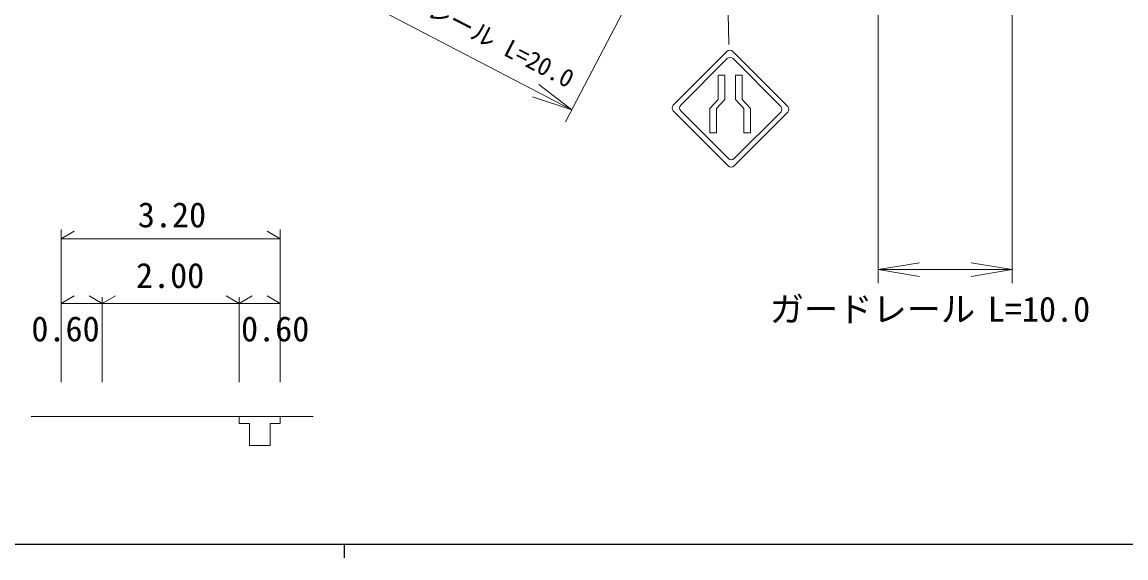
# Model space of a CAD drawing. Units: millimetres, scale not verified. Extents: x 40000 to 680000, y 20000 to 380000.
# Drawn here: x 144472 to 225080, y 204000 to 243129 of the extents above; entities that cross this region are included whole.
import ezdxf
from ezdxf.enums import TextEntityAlignment as Align

# ---------------------------------------------------------------- set-up
doc = ezdxf.new("R2010")
doc.units = ezdxf.units.MM
doc.header["$LTSCALE"] = 1000
doc.layers.add('M-BGD', color=7, linetype='Continuous', lineweight=13)
doc.layers.add('M-TTL-BAND', color=7, linetype='Continuous', lineweight=25)
doc.styles.add('ＭＳ ゴシック', font='')
doc.styles.get('ＭＳ ゴシック').set_extended_font_data('MS Gothic')

# ---------------------------------------------------------------- blocks, each defined once
blk = doc.blocks.new('open_arrow')
at = {"color": 0, "linetype": 'Continuous', "lineweight": -2}
blk.add_lwpolyline([(7.5, 1.25), (0, 0), (7.5, -1.25)], dxfattribs=at)

msp = doc.modelspace()

# ---------------------------------------------------------------- linework, layer by layer
at = {"layer": 'M-BGD'}
for p, q in [((195255, 274940), (196088, 241486)), ((203571, 273045), (184163, 235843)), ((206995, 271488), (206995, 224059)), ((216768, 269320), (216768, 224059)), ((167583, 245621), (184626, 236730)), ((192024, 237071), (195941, 240988)), ((192570, 237062), (195966, 240458)), ((196365, 240988), (200380, 236973)), ((196390, 240458), (199873, 236976)), ((195310, 239250), (195310, 237482)), ((195793, 239250), (195310, 239250)), ((195793, 237482), (195793, 239250)), ((196563, 239250), (197046, 239250)), ((196563, 237482), (196563, 239250)), ((197046, 239250), (197046, 237482)), ((194688, 236819), (195310, 237482)), ((195172, 236819), (195793, 237482)), ((197185, 236819), (196563, 237482)), ((197668, 236819), (197046, 237482)), ((196039, 232632), (192024, 236647)), ((196053, 233156), (192570, 236638)), ((194688, 236819), (194688, 235051)), ((195172, 235051), (195172, 236819)), ((200380, 236548), (196463, 232632)), ((199873, 236551), (196477, 233156)), ((197185, 235051), (197185, 236819)), ((197668, 236819), (197668, 235051)), ((194688, 235051), (195172, 235051)), ((197668, 235051), (197185, 235051)), ((147327, 227982), (147327, 216830)), ((147327, 227298), (148286, 227853)), ((163327, 227298), (162368, 227853)), ((163327, 227982), (163327, 216830)), ((147327, 227298), (163327, 227298)), ((216768, 225059), (206995, 225059)), ((147327, 222578), (148286, 223134)), ((147327, 222578), (163327, 222578)), ((150327, 222578), (149368, 223134)), ((150327, 222578), (151286, 223134)), ((150327, 223050), (150327, 216830)), ((160327, 222578), (159368, 223134)), ((160327, 222578), (161286, 223134)), ((160327, 223050), (160327, 216830)), ((163327, 222578), (162368, 223134)), ((147327, 214316), (145125, 214316)), ((147327, 214316), (163327, 214316)), ((160327, 214316), (160327, 213816)), ((160327, 213816), (161077, 213816)), ((161077, 213816), (161077, 212209)), ((162577, 213816), (163327, 213816)), ((162577, 213816), (162577, 212209)), ((163327, 214316), (163327, 213816)), ((163327, 214316), (165731, 214316)), ((162577, 212209), (161077, 212209))]:
    msp.add_line(p, q, dxfattribs=at)
for centre, start, end in [((196153, 240776), 45, 135), ((196178, 240246), 45, 135), ((192236, 236859), 135, 225), ((192782, 236850), 135, 225), ((199660, 236763), 315, 45), ((200168, 236761), 315, 45), ((196265, 233368), 225, 315), ((196251, 232844), 225, 315)]:
    msp.add_arc(centre, 300, start, end, dxfattribs=at)
at = {"layer": 'M-TTL-BAND'}
for p, q in [((40000, 205000), (579000, 205000)), ((168000, 205000), (168000, 204000))]:
    msp.add_line(p, q, dxfattribs=at)

# ---------------------------------------------------------------- block references
at = {"layer": 'M-BGD', "xscale": 400, "yscale": 400}
for p, rotation in [((184626, 236730), 152.4), ((216768, 225059), 180)]:
    msp.add_blockref('open_arrow', p, dxfattribs=dict(at, rotation=rotation))
msp.add_blockref('open_arrow', (206995, 225059), dxfattribs=at)

# ---------------------------------------------------------------- texts
at = {"layer": 'M-BGD', "style": 'ＭＳ ゴシック'}
for s, p in [('ガードレール', (173706, 243321)), ('L=20.0', (181751, 239165))]:
    msp.add_text(s, height=1320, rotation=332.677, dxfattribs=at).set_placement(p, align=Align.BOTTOM_CENTER)
for s, p in [('3.20', (155416, 227588)), ('2.00', (155282, 223162)), ('ガードレール', (206572, 220698)), ('L=10.0', (218731, 220698)), ('0.60', (147644, 219260)), ('0.60', (162955, 219260))]:
    msp.add_text(s, height=1833, dxfattribs=at).set_placement(p, align=Align.BOTTOM_CENTER)

doc.saveas('drawing.dxf')
